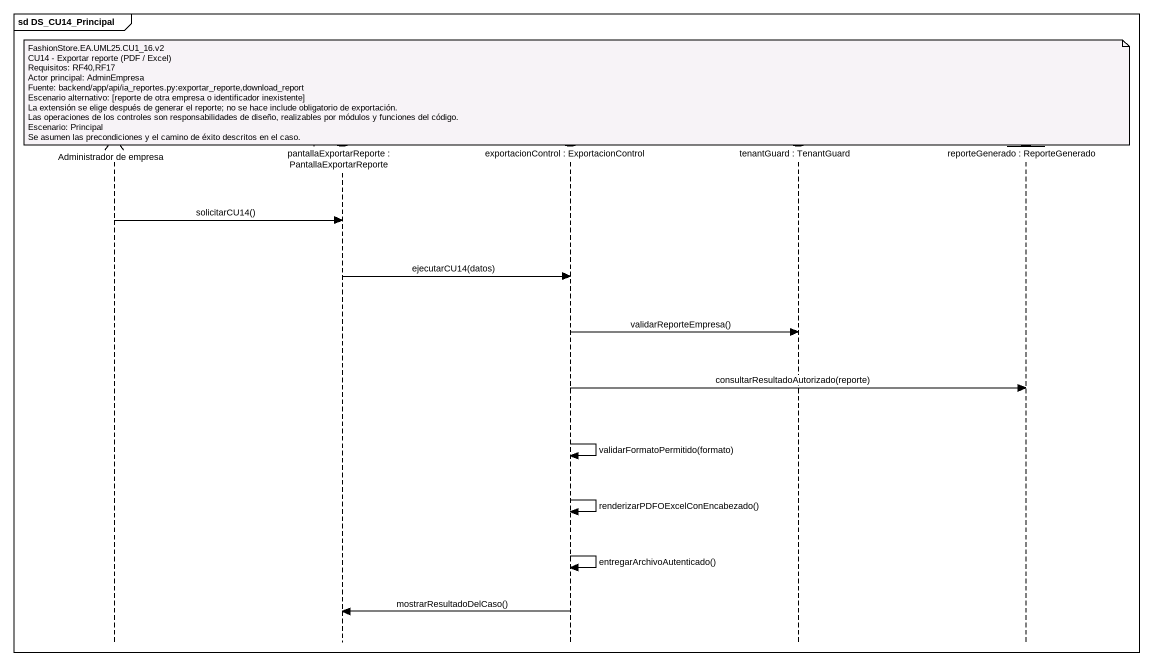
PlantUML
@startuml
mainframe sd DS_CU14_Principal
hide footbox
actor "Administrador de empresa" as Administrador_de_empresa
boundary "pantallaExportarReporte : PantallaExportarReporte" as pantallaExportarReporte #F5FFE1
control "exportacionControl : ExportacionControl" as exportacionControl #E4FFF0
control "tenantGuard : TenantGuard" as tenantGuard #E4FFF0
entity "reporteGenerado : ReporteGenerado" as reporteGenerado #E8F4FB

note over exportacionControl
  FashionStore.EA.UML25.CU1_16.v2
  CU14 - Exportar reporte (PDF / Excel)
  Requisitos: RF40,RF17
  Actor principal: AdminEmpresa
  Fuente: backend/app/api/ia_reportes.py:exportar_reporte,download_report
  Escenario alternativo: [reporte de otra empresa o identificador inexistente]
  La extensión se elige después de generar el reporte; no se hace include obligatorio de exportación.
  Las operaciones de los controles son responsabilidades de diseño, realizables por módulos y funciones del código.
  Escenario: Principal
  Se asumen las precondiciones y el camino de éxito descritos en el caso.
end note
Administrador_de_empresa -> pantallaExportarReporte : solicitarCU14()
pantallaExportarReporte -> exportacionControl : ejecutarCU14(datos)
exportacionControl -> tenantGuard : validarReporteEmpresa()
exportacionControl -> reporteGenerado : consultarResultadoAutorizado(reporte)
exportacionControl -> exportacionControl : validarFormatoPermitido(formato)
exportacionControl -> exportacionControl : renderizarPDFOExcelConEncabezado()
exportacionControl -> exportacionControl : entregarArchivoAutenticado()
exportacionControl -> pantallaExportarReporte : mostrarResultadoDelCaso()
@enduml
